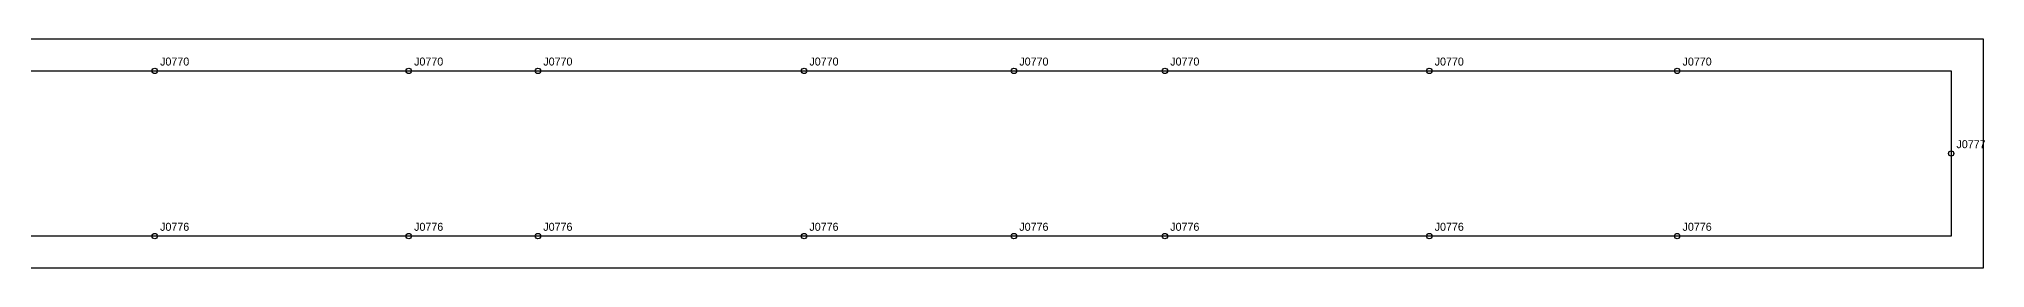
# Model space of a CAD drawing. Header units: millimetres. Extents: x -12 to 2814, y -74 to 12.
# Drawn here: x 2084 to 2814, y -74 to 12 of the extents above; entities that cross this region are included whole.
import ezdxf

# ---------------------------------------------------------------- set-up
doc = ezdxf.new("R2010")
doc.units = ezdxf.units.MM
for name, color, linetype in [('CUT', 1, 'Continuous'), ('LABEL', 7, 'Continuous'), ('NOTCH', 2, 'Continuous'), ('SEW', 5, 'Continuous')]:
    doc.layers.add(name, color=color, linetype=linetype)

msp = doc.modelspace()

# ---------------------------------------------------------------- linework, layer by layer
at = {"layer": 'CUT'}
msp.add_lwpolyline([(2068.84, 12), (2092.38, 12), (2115.97, 12), (2139.62, 12), (2163.33, 12), (2187.12, 12), (2211.03, 12), (2235.08, 12), (2259.29, 12), (2283.71, 12), (2308.36, 12), (2333.28, 12), (2358.5, 12), (2384.05, 12), (2409.98, 12), (2436.46, 12), (2463.54, 12), (2491.68, 12), (2521.51, 12), (2553.4, 12), (2587.29, 12), (2624.2, 12), (2668.83, 12), (2728.56, 12), (2813.42, 12), (2813.42, -74), (2728.56, -74), (2668.83, -74), (2624.2, -74), (2587.29, -74), (2553.4, -74), (2521.51, -74), (2491.68, -74), (2463.54, -74), (2436.46, -74), (2409.98, -74), (2384.05, -74), (2358.5, -74), (2333.28, -74), (2308.36, -74), (2283.71, -74), (2259.29, -74), (2235.08, -74), (2211.03, -74), (2187.12, -74), (2163.33, -74), (2139.62, -74), (2115.97, -74), (2092.38, -74), (2068.84, -74)], dxfattribs=at)
at = {"layer": 'NOTCH'}
for centre in [(2127.8, 0), (2223.05, 0), (2271.5, 0), (2371.28, 0), (2450, 0), (2506.59, 0), (2605.75, 0), (2698.7, 0), (2801.42, -31), (2127.8, -62), (2223.05, -62), (2271.5, -62), (2371.28, -62), (2450, -62), (2506.59, -62), (2605.75, -62), (2698.7, -62)]:
    msp.add_circle(centre, 1, dxfattribs=at)
at = {"layer": 'SEW'}
msp.add_lwpolyline([(2068.84, 0), (2092.38, 0), (2115.97, 0), (2139.62, 0), (2163.33, 0), (2187.12, 0), (2211.03, 0), (2235.08, 0), (2259.29, 0), (2283.71, 0), (2308.36, 0), (2333.28, 0), (2358.5, 0), (2384.05, 0), (2409.98, 0), (2436.46, 0), (2463.54, 0), (2491.68, 0), (2521.51, 0), (2553.4, 0), (2587.29, 0), (2624.2, 0), (2668.83, 0), (2728.56, 0), (2801.42, 0), (2801.42, -62), (2728.56, -62), (2668.83, -62), (2624.2, -62), (2587.29, -62), (2553.4, -62), (2521.51, -62), (2491.68, -62), (2463.54, -62), (2436.46, -62), (2409.98, -62), (2384.05, -62), (2358.5, -62), (2333.28, -62), (2308.36, -62), (2283.71, -62), (2259.29, -62), (2235.08, -62), (2211.03, -62), (2187.12, -62), (2163.33, -62), (2139.62, -62), (2115.97, -62), (2092.38, -62), (2068.84, -62)], dxfattribs=at)

# ---------------------------------------------------------------- texts
at = {"layer": 'LABEL'}
for s, p in [('J0770', (2129.8, 2)), ('J0770', (2225.05, 2)), ('J0770', (2273.5, 2)), ('J0770', (2373.28, 2)), ('J0770', (2452, 2)), ('J0770', (2508.59, 2)), ('J0770', (2607.75, 2)), ('J0770', (2700.7, 2)), ('J0777', (2803.42, -29)), ('J0776', (2129.8, -60)), ('J0776', (2225.05, -60)), ('J0776', (2273.5, -60)), ('J0776', (2373.28, -60)), ('J0776', (2452, -60)), ('J0776', (2508.59, -60)), ('J0776', (2607.75, -60)), ('J0776', (2700.7, -60))]:
    msp.add_text(s, height=3, dxfattribs=at).set_placement(p)

doc.saveas('drawing.dxf')
